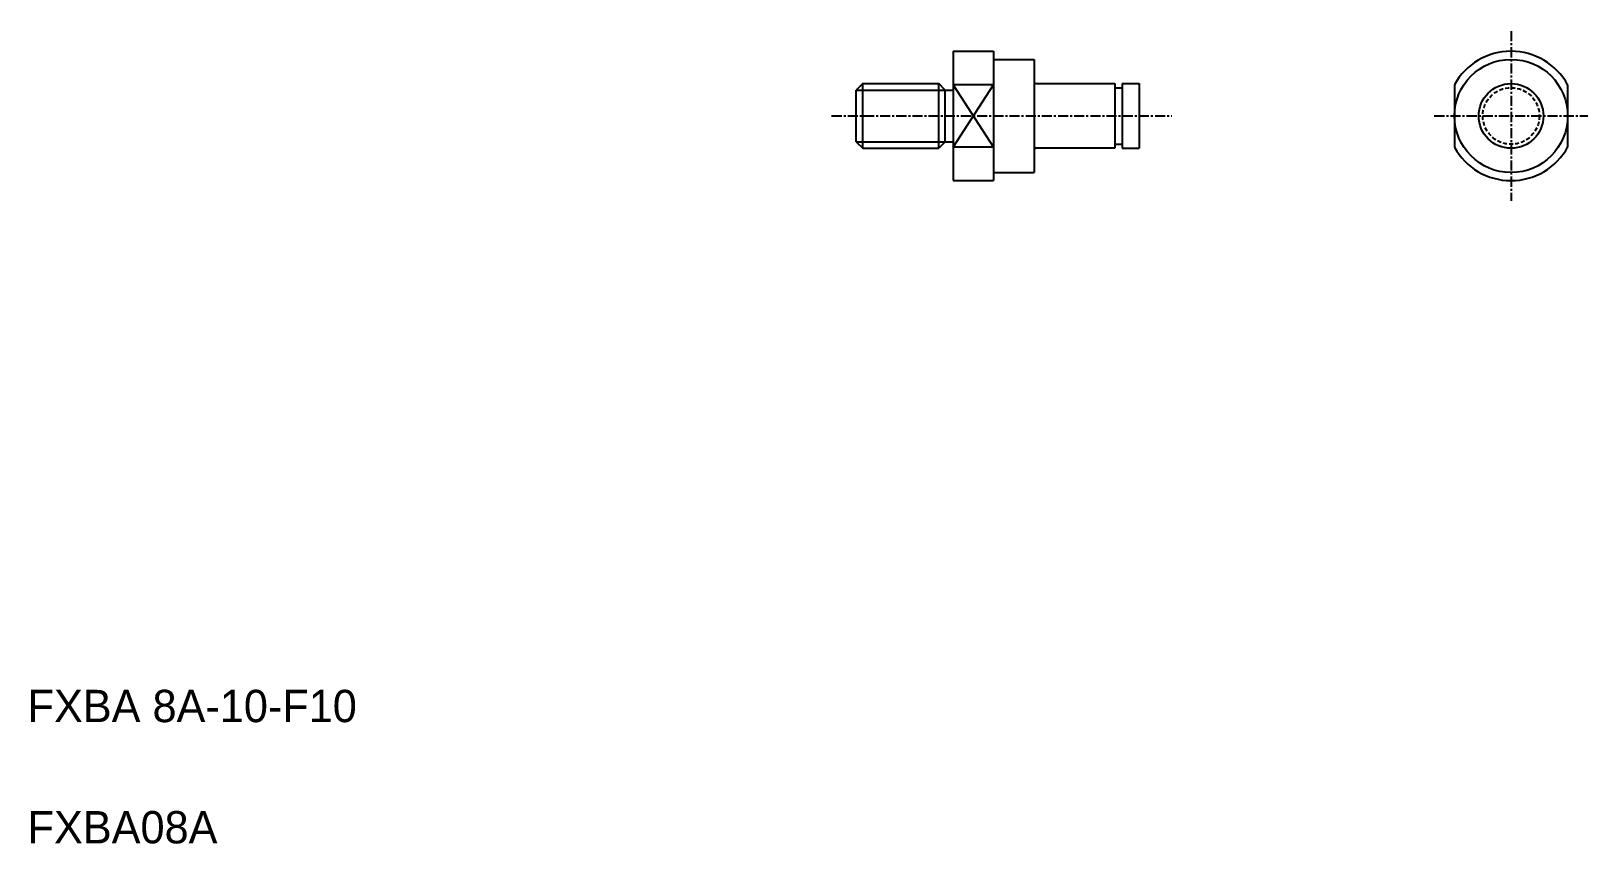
# Model space of a CAD drawing. Extents: x -11 to 181, y 124 to 225.
import ezdxf

# ---------------------------------------------------------------- set-up
doc = ezdxf.new("R2010")
doc.units = 0
doc.linetypes.add('CENTER', pattern=[2, 1.25, -0.25, 0.25, -0.25])
doc.linetypes.add('DASHED', pattern=[0.75, 0.5, -0.25])
doc.layers.get('0').update_dxf_attribs({"linetype": 'CONTINUOUS'})
doc.layers.add('CENTER', color=1, linetype='CENTER')

msp = doc.modelspace()

# ---------------------------------------------------------------- linework, layer by layer
at = {"color": 7, "linetype": 'CONTINUOUS'}
for p, q in [((102.83, 222.14), (102.83, 206.14)), ((102.83, 222.14), (107.83, 222.14)), ((107.83, 222.14), (107.83, 206.14)), ((107.93, 221.14), (112.83, 221.14)), ((112.83, 221.14), (112.83, 207.14)), ((91.63, 218.14), (90.83, 217.34)), ((91.63, 218.14), (101.03, 218.14)), ((91.63, 210.14), (91.63, 218.14)), ((101.03, 210.14), (101.03, 218.14)), ((101.83, 217.34), (101.03, 218.14)), ((107.83, 218.01), (102.83, 218.01)), ((113.03, 218.14), (122.83, 218.14)), ((115.48, 218.14), (115.48, 218.14)), ((117.93, 218.14), (117.93, 218.14)), ((122.83, 218.14), (122.83, 210.14)), ((122.83, 217.64), (123.73, 217.64)), ((123.73, 218.14), (123.73, 210.14)), ((123.73, 218.14), (125.83, 218.14)), ((125.83, 218.14), (125.83, 210.14)), ((164.83, 218.01), (164.83, 210.26)), ((178.83, 218.01), (178.83, 210.26)), ((90.83, 210.94), (90.83, 217.34)), ((101.83, 210.94), (101.83, 217.34)), ((101.83, 217.34), (102.83, 217.34)), ((90.83, 210.94), (91.63, 210.14)), ((91.63, 210.14), (101.03, 210.14)), ((101.83, 210.94), (101.03, 210.14)), ((101.83, 210.94), (102.83, 210.94)), ((107.83, 210.26), (102.83, 210.26)), ((122.83, 210.14), (113.03, 210.14)), ((122.83, 210.64), (123.73, 210.64)), ((123.73, 210.14), (125.83, 210.14)), ((102.83, 206.14), (107.83, 206.14)), ((107.93, 207.14), (112.83, 207.14))]:
    msp.add_line(p, q, dxfattribs=at)
at = {"color": 3, "linetype": 'CONTINUOUS'}
for p, q in [((102.83, 210.26), (107.83, 218.01)), ((102.83, 218.01), (107.83, 210.26)), ((90.83, 217.34), (101.83, 217.34)), ((90.83, 210.94), (101.83, 210.94))]:
    msp.add_line(p, q, dxfattribs=at)
at = {"color": 7, "linetype": 'CONTINUOUS'}
for radius in [7, 4]:
    msp.add_circle((171.83, 214.14), radius, dxfattribs=at)
at = {"color": 3, "linetype": 'DASHED'}
msp.add_circle((171.83, 214.14), 3.5, dxfattribs=at)
at = {"color": 7, "linetype": 'CONTINUOUS'}
for centre, radius, start, end in [((171.83, 214.14), 8, 28.955, 151.045), ((107.93, 221.24), 0.1, 180, 270), ((113.03, 218.34), 0.2, 180, 270), ((113.03, 209.94), 0.2, 90, 180), ((171.83, 214.14), 8, 208.955, 331.045), ((107.93, 207.04), 0.1, 90, 180)]:
    msp.add_arc(centre, radius, start, end, dxfattribs=at)
at = {"layer": 'CENTER', "color": 1, "linetype": 'CENTER'}
for p, q in [((171.83, 224.64), (171.83, 203.64)), ((87.79, 214.14), (129.86, 214.14)), ((162.33, 214.14), (181.33, 214.14))]:
    msp.add_line(p, q, dxfattribs=at)

# ---------------------------------------------------------------- texts
at = {"color": 7, "linetype": 'CONTINUOUS'}
for s, p in [('FXBA 8A-10-F10', (-11.67, 139.14)), ('FXBA08A', (-11.67, 124.14))]:
    msp.add_text(s, height=4, dxfattribs=at).set_placement(p)

doc.saveas('drawing.dxf')
